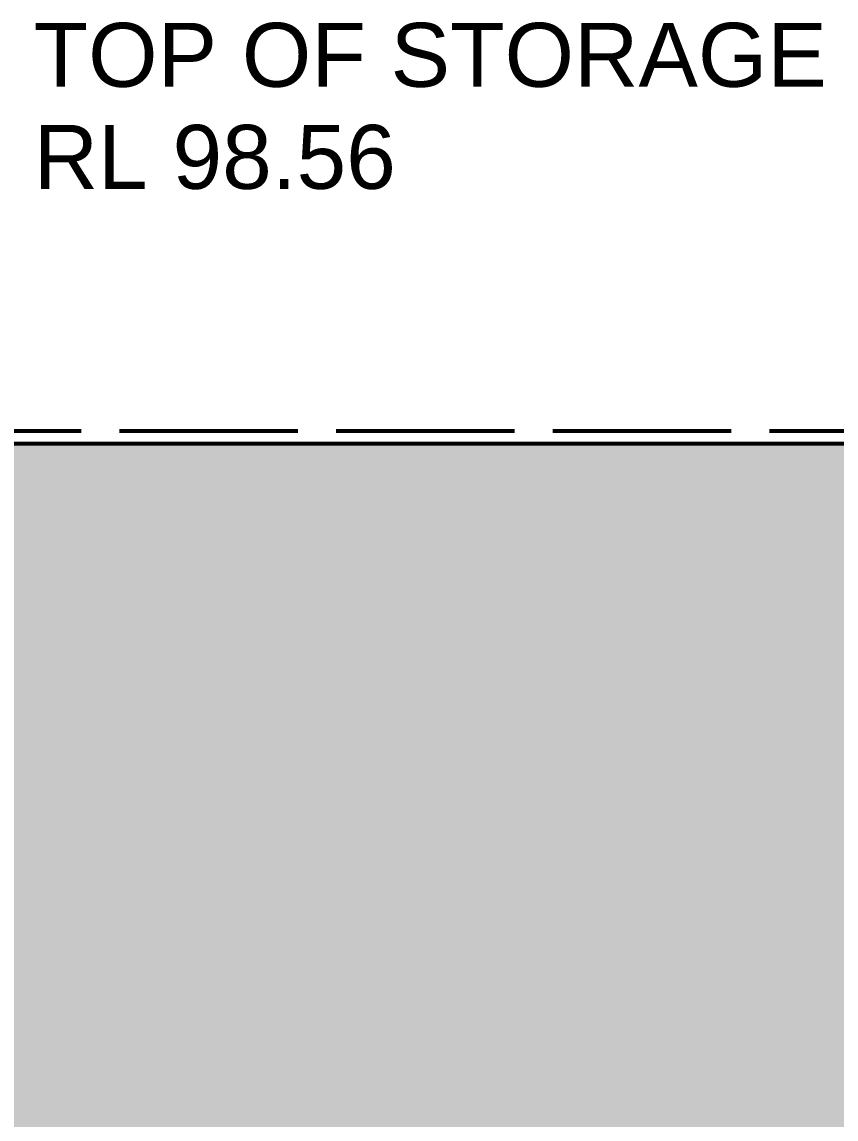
# Model space of a CAD drawing. Header units: millimetres. Extents: x -2152 to 10862, y -2134 to 3606.
# Drawn here: x 3089 to 4216, y 626 to 2144 of the extents above; entities that cross this region are included whole.
import ezdxf

# ---------------------------------------------------------------- set-up
doc = ezdxf.new("R2010")
doc.units = ezdxf.units.MM
doc.linetypes.add('DASH_247_53', pattern=[299.861111, 246.944444, -52.916667])
for name, color, linetype in [('ANNOTATIONS', 7, 'Continuous'), ('GEOFAB', 5, 'Continuous'), ('MODULE_ART', 7, 'Continuous'), ('TANK', 7, 'Continuous')]:
    doc.layers.add(name, color=color, linetype=linetype)
doc.styles.add('ARIAL', font='arial.ttf')

# ---------------------------------------------------------------- blocks, each defined once
blk = doc.blocks.new('atlancube_face')
at = {"true_color": 0x000000}
blk.add_solid([(-1.8, -1.8), (1151.8, -1.8), (-1.8, 781.8), (1151.8, 781.8)], dxfattribs=at)

msp = doc.modelspace()

# ---------------------------------------------------------------- linework, layer by layer
at = {"layer": 'GEOFAB', "color": 5, "linetype": 'DASH_247_53', "lineweight": 53}
msp.add_lwpolyline([(-17.6, -17.6), (10367.6, -17.6), (10367.6, 1577.6), (-17.6, 1577.6)], close=True, dxfattribs=at)
at = {"layer": 'TANK', "lineweight": 53}
msp.add_lwpolyline([(0, 0), (10350, 0), (10350, 1560), (0, 1560)], close=True, dxfattribs=at)

# ---------------------------------------------------------------- block references
at = {"layer": 'MODULE_ART'}
for p in [(2300, 780), (3450, 780), (2300, 0), (3450, 0)]:
    msp.add_blockref('atlancube_face', p, dxfattribs=at)

# ---------------------------------------------------------------- texts
at = {"layer": 'ANNOTATIONS', "style": 'ARIAL'}
for s, height, p in [('TOP OF STORAGE', 88.406, (3105, 2053.9)), ('RL 98.56', 88.41, (3105, 1912.8))]:
    msp.add_text(s, height=height, dxfattribs=at).set_placement(p)

doc.saveas('drawing.dxf')
